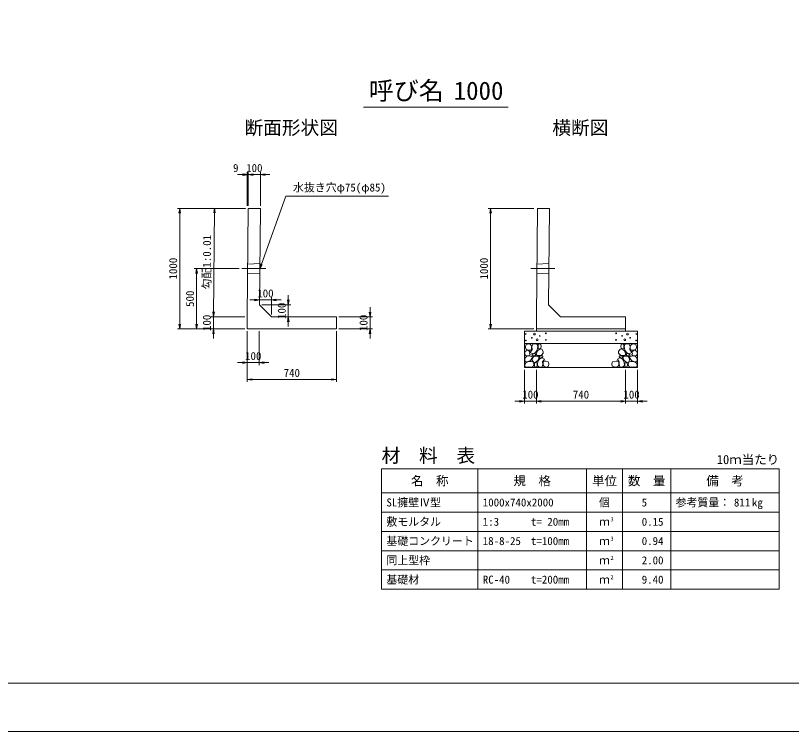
# Model space of a CAD drawing. Units: millimetres at full size, sheet at 1:20. Extents: x 0 to 16820, y 0 to 11880.
# Drawn here: x 6612 to 13052, y 0 to 5940 of the extents above; entities that cross this region are included whole.
import ezdxf
from ezdxf.enums import TextEntityAlignment as Align

# ---------------------------------------------------------------- set-up
doc = ezdxf.new("R2010")
doc.units = ezdxf.units.MM
doc.header["$LTSCALE"] = 20
doc.linetypes.add('CHAIN', pattern=[18.5, 12, -1.5, 3.5, -1.5])
doc.linetypes.add('DASHED_SPACED', pattern=[12, 6, -6])
for name, color, linetype, lineweight in [('D-BMK', 2, 'CHAIN', 13), ('D-DCR-HCHn', 4, 'Continuous', 9), ('D-MTR-FRAM', 7, 'Continuous', 13), ('D-MTR-LINE', 7, 'Continuous', 13), ('D-STR-DIM', 7, 'Continuous', 13), ('D-STR-STRn', 1, 'Continuous', 13), ('D-STR-TXT', 7, 'Continuous', 13), ('D-TTL', 2, 'Continuous', 13), ('D-TTL-TXT', 7, 'Continuous', 13)]:
    doc.layers.add(name, color=color, linetype=linetype, lineweight=lineweight)
doc.layers.add('D-MTR', color=7, linetype='Continuous')
doc.layers.add('D-MTR-TXT', color=7, linetype='Continuous')
doc.styles.add('ＭＳ ゴシック', font='')
doc.styles.get('ＭＳ ゴシック').set_extended_font_data('MS Gothic')

# ---------------------------------------------------------------- blocks, each defined once
blk = doc.blocks.new('open_arrow')
at = {"color": 0, "linetype": 'Continuous', "lineweight": -2}
blk.add_lwpolyline([(7.5, 1.25), (0, 0), (7.5, -1.25)], dxfattribs=at)

msp = doc.modelspace()

# ---------------------------------------------------------------- linework, layer by layer
at = {"layer": 'D-BMK'}
for p, q in [((8489, 3840), (8689, 3840)), ((10889, 3840), (11089, 3840))]:
    msp.add_line(p, q, dxfattribs=at)
at = {"layer": 'D-DCR-HCHn'}
for points in [[(10842.28, 3153.81), (10835.35, 3133), (10844.59, 3119.14), (10867.71, 3116.82), (10883.49, 3123.6), (10876.95, 3139.94), (10881.58, 3149.18), (10872.33, 3158.43), (10858.46, 3163.05)], [(10886.2, 3211.59), (10865.4, 3216.22), (10846.9, 3206.97), (10844.59, 3186.17), (10849.21, 3169.99), (10872.33, 3163.05), (10888.51, 3163.05), (10895.44, 3174.61), (10895.44, 3200.04)], [(10904.69, 3213.91), (10897.76, 3193.1), (10900.07, 3169.99), (10883.89, 3144.56), (10904.69, 3133), (10927.8, 3144.56), (10941.67, 3163.05), (10946.3, 3193.1), (10941.67, 3209.28), (10927.8, 3216.22)], [(10943.98, 3158.43), (10932.43, 3130.69), (10941.67, 3119.14), (10969.41, 3119.14), (10980.97, 3123.76), (10992.53, 3139.94), (10992.53, 3153.81), (10980.97, 3172.3), (10967.1, 3174.61)], [(10948.61, 3209.28), (10948.61, 3181.55), (10960.16, 3174.61), (10971.72, 3181.55), (10974.03, 3197.73), (10971.72, 3211.59), (10955.54, 3216.22)], [(11666.02, 3158.43), (11677.57, 3130.69), (11668.33, 3119.14), (11640.59, 3119.14), (11629.03, 3123.76), (11617.47, 3139.94), (11617.47, 3153.81), (11629.03, 3172.3), (11642.9, 3174.61)], [(11661.39, 3209.28), (11661.39, 3181.55), (11649.84, 3174.61), (11638.28, 3181.55), (11635.97, 3197.73), (11638.28, 3211.59), (11654.46, 3216.22)], [(11705.31, 3213.91), (11712.24, 3193.1), (11709.93, 3169.99), (11726.11, 3144.56), (11705.31, 3133), (11682.2, 3144.56), (11668.33, 3163.05), (11663.7, 3193.1), (11668.33, 3209.28), (11682.2, 3216.22)], [(11723.8, 3211.59), (11744.6, 3216.22), (11763.1, 3206.97), (11765.41, 3186.17), (11760.79, 3169.99), (11737.67, 3163.05), (11721.49, 3163.05), (11714.56, 3174.61), (11714.56, 3200.04)], [(11767.72, 3153.81), (11774.65, 3133), (11765.41, 3119.14), (11742.29, 3116.82), (11726.51, 3123.6), (11733.05, 3139.94), (11728.42, 3149.18), (11737.67, 3158.43), (11751.54, 3163.05)], [(10886.16, 3077.01), (10903.28, 3102.69), (10901.14, 3109.11), (10877.59, 3115.53), (10856.19, 3113.39), (10841.21, 3100.55), (10839.07, 3085.57), (10841.21, 3070.59), (10858.33, 3066.31)], [(10909.31, 3133), (10897.76, 3123.76), (10902.38, 3116.82), (10918.56, 3116.82), (10925.49, 3119.14), (10930.12, 3128.38), (10923.18, 3135.32)], [(10946.08, 3077.01), (10956.78, 3102.69), (10948.22, 3113.39), (10922.54, 3113.39), (10911.84, 3109.11), (10901.14, 3094.13), (10901.14, 3081.29), (10911.84, 3064.17), (10924.68, 3062.03)], [(10982.47, 3025.64), (10988.89, 3044.91), (10986.75, 3066.31), (11001.73, 3089.85), (10982.47, 3100.55), (10961.06, 3089.85), (10948.22, 3072.73), (10943.94, 3044.91), (10948.22, 3029.92), (10961.06, 3023.5)], [(10978.19, 3100.55), (10988.89, 3109.11), (10984.61, 3115.53), (10969.62, 3115.53), (10963.2, 3113.39), (10958.92, 3104.83), (10965.34, 3098.41)], [(11627.53, 3025.64), (11621.11, 3044.91), (11623.25, 3066.31), (11608.27, 3089.85), (11627.53, 3100.55), (11648.94, 3089.85), (11661.78, 3072.73), (11666.06, 3044.91), (11661.78, 3029.92), (11648.94, 3023.5)], [(11631.81, 3100.55), (11621.11, 3109.11), (11625.39, 3115.53), (11640.38, 3115.53), (11646.8, 3113.39), (11651.08, 3104.83), (11644.66, 3098.41)], [(11663.92, 3077.01), (11653.22, 3102.69), (11661.78, 3113.39), (11687.46, 3113.39), (11698.16, 3109.11), (11708.86, 3094.13), (11708.86, 3081.29), (11698.16, 3064.17), (11685.32, 3062.03)], [(11700.69, 3133), (11712.24, 3123.76), (11707.62, 3116.82), (11691.44, 3116.82), (11684.51, 3119.14), (11679.88, 3128.38), (11686.82, 3135.32)], [(11723.84, 3077.01), (11706.72, 3102.69), (11708.86, 3109.11), (11732.41, 3115.53), (11753.81, 3113.39), (11768.79, 3100.55), (11770.93, 3085.57), (11768.79, 3070.59), (11751.67, 3066.31)], [(10894.72, 3023.5), (10909.7, 3029.92), (10913.98, 3051.33), (10905.42, 3066.31), (10890.44, 3070.59), (10871.17, 3068.45), (10849.77, 3059.89), (10839.07, 3047.05), (10839.07, 3032.06), (10845.49, 3023.5), (10871.17, 3025.64)], [(10941.8, 3029.92), (10941.8, 3055.61), (10931.1, 3062.03), (10920.4, 3055.61), (10918.26, 3040.62), (10920.4, 3027.78), (10935.38, 3023.5)], [(10999.59, 3027.78), (11018.85, 3023.5), (11035.97, 3032.06), (11038.11, 3051.33), (11033.83, 3066.31), (11012.43, 3072.73), (10997.45, 3072.73), (10991.03, 3062.03), (10991.03, 3038.48)], [(11610.41, 3027.78), (11591.15, 3023.5), (11564.03, 3032.06), (11561.89, 3051.33), (11566.17, 3066.31), (11597.57, 3072.73), (11612.55, 3072.73), (11618.97, 3062.03), (11618.97, 3038.48)], [(11668.2, 3029.92), (11668.2, 3055.61), (11678.9, 3062.03), (11689.6, 3055.61), (11691.74, 3040.62), (11689.6, 3027.78), (11674.62, 3023.5)], [(11715.28, 3023.5), (11700.3, 3029.92), (11696.02, 3051.33), (11704.58, 3066.31), (11719.56, 3070.59), (11738.83, 3068.45), (11760.23, 3059.89), (11770.93, 3047.05), (11770.93, 3032.06), (11764.51, 3023.5), (11738.83, 3025.64)]]:
    msp.add_lwpolyline(points, close=True, dxfattribs=at)
for centre, radius in [((10845.73, 3297.43), 3), ((10918.34, 3297.43), 7.5), ((10962.71, 3281.64), 3), ((11013.13, 3303.48), 3), ((11596.87, 3303.48), 3), ((11647.29, 3281.64), 3), ((11691.66, 3297.43), 7.5), ((11764.27, 3297.43), 3), ((10846.87, 3243.92), 3), ((10897.29, 3265.76), 3), ((10941.66, 3249.97), 7.5), ((11014.27, 3249.97), 3), ((11595.73, 3249.97), 3), ((11668.34, 3249.97), 7.5), ((11712.71, 3265.76), 3), ((11763.13, 3243.92), 3)]:
    msp.add_circle(centre, radius, dxfattribs=at)
at = {"layer": 'D-MTR-FRAM'}
for p, q in [((9650, 2180), (12950, 2180)), ((9650, 2180), (9650, 1180)), ((12950, 2180), (12950, 1180)), ((9650, 1180), (12950, 1180))]:
    msp.add_line(p, q, dxfattribs=at)
at = {"layer": 'D-MTR-LINE'}
for p, q in [((10450, 2180), (10450, 1180)), ((11350, 2180), (11350, 1180)), ((11650, 2180), (11650, 1180)), ((12050, 2180), (12050, 1180)), ((9650, 1980), (12950, 1980)), ((9650, 1820), (12950, 1820)), ((9650, 1660), (12950, 1660)), ((9650, 1500), (12950, 1500)), ((9650, 1340), (12950, 1340))]:
    msp.add_line(p, q, dxfattribs=at)
at = {"layer": 'D-STR-DIM'}
for p, q in [((8535, 4360), (8535, 4640)), ((8544, 4360), (8544, 4640)), ((8544, 4360), (8544, 4640)), ((8644, 4360), (8644, 4640)), ((8624, 4620), (8455, 4620)), ((8464, 4620), (8724, 4620)), ((8515, 4340), (7955, 4340)), ((7975, 3340), (7975, 4340)), ((8524, 4340.2), (8244.01, 4343)), ((8255.01, 3442.8), (8264.01, 4342.8)), ((10915, 4340), (10535, 4340)), ((10555, 3340), (10555, 4340)), ((8469, 3840), (8095, 3840)), ((8115, 3340), (8115, 3840)), ((8876, 3620), (8876, 3360)), ((8816, 3580), (8556, 3580)), ((8636, 3560), (8636, 3600)), ((8736, 3460), (8736, 3600)), ((8255, 3260), (8255, 3520)), ((8656, 3540), (8896, 3540)), ((9555, 3260), (9555, 3520)), ((8515, 3440), (8235, 3440)), ((8515, 3440.2), (8235.01, 3443)), ((8756, 3440), (8896, 3440)), ((9295, 3440), (9575, 3440)), ((8515, 3340), (7955, 3340)), ((8515, 3340), (8095, 3340)), ((8515, 3340), (8235, 3340)), ((8535, 3320), (8535, 3040)), ((8535, 3320), (8535, 2900)), ((8635, 3320), (8635, 3040)), ((9275, 3320), (9275, 2900)), ((9295, 3340), (9575, 3340)), ((10915, 3340), (10535, 3340)), ((8455, 3060), (8715, 3060)), ((10835, 3000), (10835, 2720)), ((10935, 3000), (10935, 2720)), ((10935, 3000), (10935, 2720)), ((11675, 3000), (11675, 2720)), ((11675, 3000), (11675, 2720)), ((11775, 3000), (11775, 2720)), ((8535, 2920), (9275, 2920)), ((11015, 2740), (10755, 2740)), ((10935, 2740), (11675, 2740)), ((11595, 2740), (11855, 2740))]:
    msp.add_line(p, q, dxfattribs=at)
at = {"layer": 'D-STR-STRn'}
for p, q in [((8535, 3440), (8544, 4340)), ((8544, 4340), (8644, 4340)), ((8636, 3540), (8644, 4340)), ((10935, 3440), (10944, 4340)), ((10944, 4340), (11044, 4340)), ((11036, 3540), (11044, 4340)), ((8736, 3440), (8636, 3540)), ((11136, 3440), (11036, 3540)), ((8535, 3340), (8535, 3440)), ((9275, 3440), (8736, 3440)), ((9275, 3340), (9275, 3440)), ((10935, 3340), (10935, 3440)), ((11675, 3440), (11136, 3440)), ((11675, 3340), (11675, 3440)), ((8535, 3340), (9275, 3340)), ((10835, 3020), (10835, 3320)), ((10835, 3320), (11775, 3320)), ((10935, 3340), (10935, 3320)), ((10935, 3340), (11675, 3340)), ((11675, 3340), (11675, 3320)), ((11775, 3320), (11775, 3020)), ((10835, 3220), (11775, 3220)), ((10835, 3020), (11775, 3020))]:
    msp.add_line(p, q, dxfattribs=at)
at = {"layer": 'D-STR-STRn', "linetype": 'DASHED_SPACED'}
for p, q in [((8539.38, 3877.51), (8639.43, 3882.51)), ((10939.38, 3877.51), (11039.43, 3882.51)), ((8538.63, 3802.51), (8638.58, 3797.51)), ((10938.63, 3802.51), (11038.58, 3797.51))]:
    msp.add_line(p, q, dxfattribs=at)
at = {"layer": 'D-STR-TXT'}
msp.add_lwpolyline([(8639, 3840), (8652.52, 3877.65), (8854.39, 4440), (9707.49, 4440)], dxfattribs=at)
at = {"layer": 'D-TTL'}
for points in [[(0, 0), (16820, 0), (16820, 11880), (0, 11880)], [(400, 400), (16420, 400), (16420, 11480), (400, 11480)]]:
    msp.add_lwpolyline(points, close=True, dxfattribs=at)
at = {"layer": 'D-TTL-TXT'}
msp.add_line((9500, 5180), (10700, 5180), dxfattribs=at)

# ---------------------------------------------------------------- block references
at = {"layer": 'D-STR-DIM', "xscale": 5.33, "yscale": 5.33}
for p, rotation in [((8535, 4620), 180), ((8544, 4620), 180), ((7975, 4340), 270), ((8264.01, 4342.8), 269.4), ((10555, 4340), 270), ((8115, 3840), 270), ((8636, 3580), 180), ((8876, 3540), 90), ((8255, 3440), 90), ((8255.01, 3442.8), 89.4), ((9555, 3440), 90), ((8876, 3440), 270), ((7975, 3340), 90), ((8115, 3340), 90), ((10555, 3340), 90), ((8255, 3340), 270), ((9555, 3340), 270), ((8535, 3060), 180), ((9275, 2920), 180), ((10835, 2740), 180), ((11675, 2740), 180), ((11675, 2740), 180)]:
    msp.add_blockref('open_arrow', p, dxfattribs=dict(at, rotation=rotation))
for p in [(8544, 4620), (8644, 4620), (8736, 3580), (8635, 3060), (8535, 2920), (10935, 2740), (10935, 2740), (11775, 2740)]:
    msp.add_blockref('open_arrow', p, dxfattribs=at)
at = {"layer": 'D-STR-TXT', "xscale": 5.33, "yscale": 5.33, "rotation": 70.3}
msp.add_blockref('open_arrow', (8639, 3840), dxfattribs=at)

# ---------------------------------------------------------------- texts
at = {"layer": 'D-MTR', "style": 'ＭＳ ゴシック'}
msp.add_text('材\u3000料\u3000表', height=113.9, dxfattribs=at).set_placement((9650, 2198.15), align=Align.BOTTOM_LEFT)
msp.add_text('10ｍ当たり', height=75.95, dxfattribs=at).set_placement((12950, 2195.43), align=Align.BOTTOM_RIGHT)
at = {"layer": 'D-MTR-TXT', "style": 'ＭＳ ゴシック'}
for s, height, p in [('名\u3000称', 75.95, (10050, 2080)), ('規\u3000格', 75.95, (10900, 2080)), ('単位', 75.95, (11500, 2080)), ('数\u3000量', 75.95, (11850, 2080)), ('備\u3000考', 75.95, (12500, 2080)), ('個', 66.46, (11500, 1900)), ('ｍ', 66.46, (11500, 1740)), ('ｍ', 66.46, (11500, 1580)), ('ｍ', 66.46, (11500, 1420)), ('ｍ', 66.46, (11500, 1260))]:
    msp.add_text(s, height=height, dxfattribs=at).set_placement(p, align=Align.MIDDLE_CENTER)
for s, p in [('SL擁壁Ⅳ型', (9690, 1900)), ('1000x740x2000', (10490, 1900)), ('参考質量：    kg', (12090, 1900)), ('敷モルタル', (9690, 1740)), ('1:3', (10490, 1740)), ('t= 20mm', (10890, 1740)), ('基礎コンクリート', (9690, 1580)), ('18-8-25', (10490, 1580)), ('t=100mm', (10890, 1580)), ('同上型枠', (9690, 1420)), ('基礎材', (9690, 1260)), ('RC-40', (10490, 1260)), ('t=200mm', (10890, 1260))]:
    msp.add_text(s, height=66.46, dxfattribs=at).set_placement(p, align=Align.MIDDLE_LEFT)
for s, p in [('811', (12710, 1900)), ('5', (11853.55, 1900)), ('0.15', (11990, 1740)), ('0.94', (11990, 1580)), ('2.00', (11990, 1420)), ('9.40', (11990, 1260))]:
    msp.add_text(s, height=66.46, dxfattribs=at).set_placement(p, align=Align.MIDDLE_RIGHT)
for s, p in [('3', (11550, 1733.63)), ('3', (11550, 1573.63)), ('2', (11550, 1413.63)), ('2', (11550, 1253.63))]:
    msp.add_text(s, height=33.23, dxfattribs=at).set_placement(p, align=Align.BOTTOM_LEFT)
at = {"layer": 'D-STR-DIM', "style": 'ＭＳ ゴシック'}
for s, p in [('9', (8440, 4675)), ('100', (8594, 4675)), ('100', (8686, 3635)), ('100', (8585, 3115)), ('740', (8905, 2975)), ('100', (10885, 2795)), ('740', (11305, 2795)), ('100', (11725, 2795))]:
    msp.add_text(s, height=66.46, dxfattribs=at).set_placement(p, align=Align.MIDDLE_CENTER)
for s, rotation, p in [('勾配1:0.01', 89.427, (8199.36, 3893.4)), ('1000', 90, (7920, 3840)), ('1000', 90, (10500, 3840)), ('500', 90, (8060, 3590)), ('100', 90, (8821, 3490)), ('100', 90, (8200, 3390)), ('100', 90, (9500, 3390))]:
    msp.add_text(s, height=66.46, rotation=rotation, dxfattribs=at).set_placement(p, align=Align.MIDDLE_CENTER)
at = {"layer": 'D-STR-TXT', "style": 'ＭＳ ゴシック'}
msp.add_text('水抜き穴φ75(φ85)', height=66.46, dxfattribs=at).set_placement((8914.39, 4460), align=Align.BOTTOM_LEFT)
at = {"layer": 'D-TTL-TXT', "style": 'ＭＳ ゴシック'}
for s, height, p in [('呼び名', 151.9, (9855, 5195)), ('1000', 151.9, (10455, 5195)), ('断面形状図', 113.9, (8900, 4918.15)), ('横断図', 113.9, (11300, 4918.15))]:
    msp.add_text(s, height=height, dxfattribs=at).set_placement(p, align=Align.BOTTOM_CENTER)

doc.saveas('drawing.dxf')
